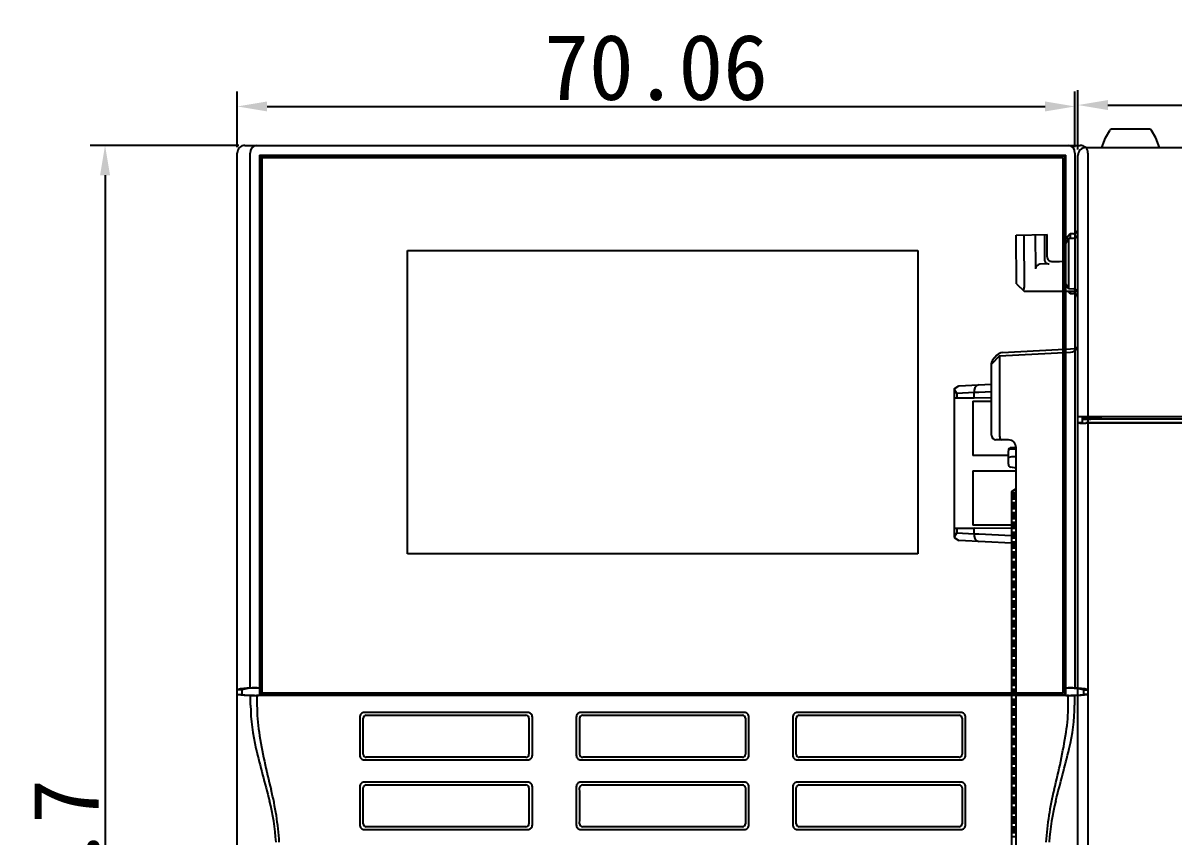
# Model space of a CAD drawing. Extents: x 33864 to 41687, y -3582 to -110.
# Drawn here: x 38017.9 to 38114.2, y -602.3 to -534.2 of the extents above; entities that cross this region are included whole.
import ezdxf

# ---------------------------------------------------------------- set-up
doc = ezdxf.new("R2010")
doc.units = 0
doc.header["$MEASUREMENT"] = 0
doc.layers.add('key_geometry', color=2, linetype='Continuous')
doc.layers.add('细实线层', color=7, linetype='Continuous')
doc.dimstyles.new('AM_ISO', dxfattribs={"dimtxt": 5.5, "dimasz": 2.5, "dimexe": 1.25, "dimexo": 0.5, "dimgap": 0.5, "dimtad": 1, "dimdsep": 46, "dimtxsty": 'Standard', "dimcen": 0, "dimclrd": 5, "dimclre": 5, "dimclrt": 1, "dimadec": 0, "dimazin": 2, "dimtp": 0.1, "dimtm": 0.1, "dimtfac": 0.71, "dimtmove": 0, "dimatfit": 3, "dimfxl": 1, "dimtfillclr": 6, "dimlwd": -1, "dimlwe": -1, "dimarcsym": 0})

# ---------------------------------------------------------------- blocks, each defined once
blk = doc.blocks.new('*D135')
at = {"layer": 'Defpoints', "color": 0, "lineweight": 0}
for p in [(38036.473, -544.479), (38024.774, -669.184), (38038.834, -669.184)]:
    blk.add_point(p, dxfattribs=at)
at = {"layer": '细实线层', "color": 5}
for p, q in [((38035.973, -544.479), (38023.524, -544.479)), ((38024.774, -546.979), (38024.774, -666.684)), ((38038.334, -669.184), (38023.524, -669.184))]:
    blk.add_line(p, q, dxfattribs=at)
at = {"layer": '细实线层', "color": 5, "lineweight": 0}
for points in [[(38025.191, -546.979), (38024.358, -546.979), (38024.774, -544.479)], [(38024.358, -666.684), (38025.191, -666.684), (38024.774, -669.184)]]:
    blk.add_solid(points, dxfattribs=at)
at = {"layer": '细实线层', "color": 1, "lineweight": 0, "insert": (38021.524, -606.832), "char_height": 5.5, "attachment_point": 5, "rotation": 90}
blk.add_mtext('124.7', dxfattribs=at)
blk = doc.blocks.new('*D146')
at = {"layer": 'Defpoints', "color": 0, "lineweight": 0}
for p in [(38105.888, -541.226), (38035.828, -545.126), (38105.888, -545.126)]:
    blk.add_point(p, dxfattribs=at)
at = {"layer": '细实线层', "color": 5}
for p, q in [((38035.828, -544.626), (38035.828, -539.976)), ((38105.888, -544.626), (38105.888, -539.976)), ((38038.328, -541.226), (38103.388, -541.226))]:
    blk.add_line(p, q, dxfattribs=at)
at = {"layer": '细实线层', "color": 5, "lineweight": 0}
for points in [[(38038.328, -540.809), (38038.328, -541.642), (38035.828, -541.226)], [(38103.388, -541.642), (38103.388, -540.809), (38105.888, -541.226)]]:
    blk.add_solid(points, dxfattribs=at)
at = {"layer": '细实线层', "color": 1, "lineweight": 0, "insert": (38070.858, -537.976), "char_height": 5.5, "attachment_point": 5}
blk.add_mtext('70.06', dxfattribs=at)
blk = doc.blocks.new('*D147')
at = {"layer": 'Defpoints', "color": 0, "lineweight": 0}
for p in [(38168.495, -541.108), (38106.142, -545.316), (38168.495, -545.315)]:
    blk.add_point(p, dxfattribs=at)
at = {"layer": '细实线层', "color": 5}
for p, q in [((38106.142, -544.816), (38106.142, -539.858)), ((38168.495, -544.815), (38168.495, -539.858)), ((38108.642, -541.108), (38165.995, -541.108))]:
    blk.add_line(p, q, dxfattribs=at)
at = {"layer": '细实线层', "color": 5, "lineweight": 0}
for points in [[(38108.642, -540.691), (38108.642, -541.524), (38106.142, -541.108)], [(38165.995, -541.524), (38165.995, -540.691), (38168.495, -541.108)]]:
    blk.add_solid(points, dxfattribs=at)
at = {"layer": '细实线层', "color": 1, "lineweight": 0, "insert": (38137.319, -537.858), "char_height": 5.5, "attachment_point": 5}
blk.add_mtext('62.35', dxfattribs=at)

msp = doc.modelspace()

# ---------------------------------------------------------------- linework, layer by layer
at = {"layer": 'key_geometry', "color": 0, "linetype": 'Continuous'}
for p, q in [((38108.43, -543.855), (38108.791, -543.245)), ((38112.067, -543.117), (38109.014, -543.117)), ((38112.651, -543.855), (38112.29, -543.245)), ((38036.473, -544.479), (38106.333, -544.479)), ((38106.789, -544.669), (38108.135, -544.669)), ((38108.135, -544.669), (38108.43, -543.855)), ((38108.135, -544.669), (38112.946, -544.669)), ((38112.946, -544.669), (38112.651, -543.855)), ((38112.946, -544.669), (38167.848, -544.669)), ((38035.828, -663.466), (38035.828, -545.126)), ((38036.918, -589.866), (38036.918, -545.126)), ((38037.687, -545.304), (38037.769, -545.385)), ((38037.687, -545.304), (38105.118, -545.304)), ((38037.687, -545.304), (38037.687, -589.864)), ((38105.037, -545.385), (38037.769, -545.385)), ((38037.769, -545.385), (38037.769, -590.403)), ((38104.908, -545.514), (38037.898, -545.514)), ((38037.898, -545.514), (38037.898, -590.273)), ((38104.908, -590.273), (38104.908, -545.514)), ((38105.118, -545.304), (38105.037, -545.385)), ((38105.037, -590.403), (38105.037, -545.385)), ((38105.118, -589.864), (38105.118, -545.304)), ((38105.888, -545.126), (38105.888, -589.107)), ((38106.142, -551.481), (38106.142, -545.316)), ((38106.977, -545.126), (38106.977, -663.453)), ((38106.142, -557.262), (38106.142, -551.48)), ((38100.97, -551.998), (38103.556, -551.945)), ((38101.005, -556.054), (38100.97, -551.998)), ((38101.616, -551.984), (38101.654, -556.315)), ((38102.556, -551.965), (38102.581, -554.819)), ((38103.333, -551.949), (38103.333, -554.02)), ((38103.555, -553.798), (38103.556, -551.945)), ((38105.495, -551.883), (38105.107, -552.313)), ((38105.342, -552.279), (38105.107, -552.685)), ((38105.107, -554.159), (38105.107, -552.313)), ((38105.775, -552.256), (38105.342, -552.279)), ((38105.342, -552.279), (38105.342, -556.464)), ((38105.775, -551.868), (38105.495, -551.883)), ((38105.495, -551.883), (38105.495, -552.271)), ((38050.058, -553.276), (38092.748, -553.276)), ((38050.058, -578.631), (38050.058, -553.276)), ((38092.748, -553.276), (38092.748, -578.631)), ((38103.742, -554.386), (38102.948, -554.428)), ((38103.943, -554.186), (38104.59, -554.186)), ((38104.59, -554.186), (38105.107, -554.159)), ((38105.107, -556.057), (38105.107, -554.159)), ((38101.005, -556.054), (38101.662, -556.7)), ((38105.107, -556.057), (38105.342, -556.464)), ((38105.351, -556.7), (38101.662, -556.7)), ((38105.342, -556.464), (38105.775, -556.486)), ((38106.101, -556.7), (38105.351, -556.7)), ((38105.351, -556.7), (38105.495, -556.86)), ((38105.495, -556.7), (38105.495, -556.86)), ((38105.495, -556.86), (38105.775, -556.874)), ((38106.142, -561.131), (38106.142, -557.262)), ((38106.142, -618.502), (38106.142, -561.131)), ((38099.581, -562.089), (38098.898, -562.772)), ((38099.365, -562.031), (38098.998, -562.439)), ((38099.581, -562.089), (38105.529, -561.777)), ((38099.581, -562.089), (38099.581, -568.718)), ((38106.032, -561.492), (38099.811, -561.818)), ((38098.898, -564.453), (38098.898, -562.698)), ((38095.793, -564.847), (38096.181, -564.596)), ((38095.793, -564.847), (38095.793, -577.271)), ((38096.181, -564.596), (38098.898, -564.453)), ((38098.898, -568.71), (38098.898, -564.453)), ((38097.45, -565.613), (38095.793, -565.627)), ((38097.45, -565.154), (38096.01, -565.23)), ((38096.01, -565.23), (38096.01, -565.625)), ((38097.346, -565.885), (38098.898, -565.885)), ((38097.346, -565.885), (38097.346, -570.412)), ((38097.45, -565.613), (38097.45, -565.154)), ((38097.846, -565.154), (38097.45, -565.154)), ((38098.898, -565.6), (38097.45, -565.613)), ((38098.898, -565.099), (38097.846, -565.154)), ((38168.495, -567.178), (38106.142, -567.178)), ((38106.53, -567.696), (38106.142, -567.696)), ((38106.53, -567.696), (38106.53, -567.178)), ((38106.53, -567.328), (38107.184, -567.317)), ((38106.53, -567.378), (38107.184, -567.377)), ((38167.848, -567.382), (38106.789, -567.382)), ((38167.848, -567.7), (38106.789, -567.7)), ((38167.848, -567.707), (38106.789, -567.707)), ((38107.184, -567.317), (38107.307, -567.315)), ((38107.184, -567.317), (38107.184, -567.377)), ((38107.184, -567.377), (38107.307, -567.336)), ((38107.307, -567.315), (38108.083, -567.301)), ((38107.307, -567.315), (38107.307, -567.336)), ((38107.307, -567.336), (38108.083, -567.335)), ((38107.565, -567.178), (38107.565, -567.31)), ((38108.083, -567.335), (38108.083, -567.178)), ((38108.471, -567.341), (38126.623, -567.341)), ((38098.898, -568.712), (38098.898, -568.71)), ((38099.581, -568.722), (38099.581, -568.718)), ((38099.743, -569.109), (38099.279, -569.101)), ((38100.332, -569.119), (38099.743, -569.109)), ((38100.968, -569.765), (38100.58, -569.765)), ((38100.968, -606.456), (38100.968, -569.766)), ((38100.321, -570.412), (38097.346, -570.412)), ((38100.321, -571.137), (38100.321, -570.024)), ((38100.968, -569.895), (38100.356, -569.895)), ((38100.968, -570.542), (38100.58, -570.542)), ((38097.346, -571.706), (38100.968, -571.706)), ((38097.346, -571.706), (38097.346, -576.234)), ((38100.968, -571.491), (38100.522, -571.389)), ((38100.58, -573.483), (38100.58, -577.753)), ((38100.607, -573.43), (38100.968, -573.177)), ((38100.635, -573.566), (38100.635, -573.571)), ((38100.968, -573.566), (38100.635, -573.566)), ((38100.644, -573.572), (38100.709, -573.572)), ((38100.709, -573.572), (38100.709, -574.025)), ((38100.968, -573.628), (38100.892, -573.641)), ((38100.968, -573.667), (38100.897, -573.679)), ((38100.635, -574.025), (38100.635, -574.031)), ((38100.635, -574.031), (38100.968, -574.031)), ((38100.635, -574.387), (38100.635, -574.393)), ((38100.968, -574.387), (38100.635, -574.387)), ((38100.709, -574.025), (38100.644, -574.025)), ((38100.644, -574.393), (38100.709, -574.393)), ((38100.709, -574.393), (38100.709, -574.846)), ((38100.838, -573.892), (38100.838, -573.704)), ((38100.838, -574.714), (38100.838, -574.526)), ((38100.892, -573.956), (38100.968, -573.969)), ((38100.968, -574.449), (38100.892, -574.462)), ((38100.897, -573.917), (38100.968, -573.929)), ((38100.968, -574.489), (38100.897, -574.501)), ((38100.635, -574.847), (38100.635, -574.853)), ((38100.635, -574.853), (38100.968, -574.853)), ((38100.635, -575.208), (38100.635, -575.214)), ((38100.968, -575.208), (38100.635, -575.208)), ((38100.709, -574.846), (38100.644, -574.846)), ((38100.644, -575.215), (38100.709, -575.215)), ((38100.709, -575.215), (38100.709, -575.668)), ((38100.838, -575.535), (38100.838, -575.347)), ((38100.892, -574.778), (38100.968, -574.79)), ((38100.968, -575.271), (38100.892, -575.283)), ((38100.892, -575.599), (38100.968, -575.612)), ((38100.897, -574.739), (38100.968, -574.751)), ((38100.968, -575.31), (38100.897, -575.322)), ((38100.897, -575.56), (38100.968, -575.572)), ((38095.793, -576.491), (38097.45, -576.506)), ((38096.01, -576.493), (38096.01, -576.888)), ((38100.58, -576.234), (38097.346, -576.234)), ((38097.45, -576.964), (38097.45, -576.506)), ((38100.58, -576.533), (38097.45, -576.506)), ((38100.635, -575.668), (38100.635, -575.674)), ((38100.635, -575.674), (38100.968, -575.674)), ((38100.635, -576.03), (38100.635, -576.036)), ((38100.968, -576.03), (38100.635, -576.03)), ((38100.635, -576.49), (38100.635, -576.496)), ((38100.635, -576.496), (38100.968, -576.496)), ((38100.709, -575.668), (38100.644, -575.668)), ((38100.644, -576.036), (38100.709, -576.036)), ((38100.709, -576.489), (38100.644, -576.489)), ((38100.709, -576.036), (38100.709, -576.489)), ((38100.838, -576.357), (38100.838, -576.169)), ((38100.968, -576.092), (38100.892, -576.105)), ((38100.892, -576.42), (38100.968, -576.433)), ((38100.968, -576.132), (38100.897, -576.144)), ((38100.897, -576.382), (38100.968, -576.394)), ((38095.793, -577.271), (38096.181, -577.523)), ((38096.01, -576.888), (38097.45, -576.964)), ((38100.58, -577.753), (38096.181, -577.523)), ((38097.45, -576.964), (38097.846, -576.964)), ((38097.846, -576.964), (38100.58, -577.107)), ((38100.635, -576.851), (38100.635, -576.857)), ((38100.968, -576.851), (38100.635, -576.851)), ((38100.635, -577.311), (38100.635, -577.317)), ((38100.635, -577.317), (38100.968, -577.317)), ((38100.644, -576.858), (38100.709, -576.858)), ((38100.709, -577.311), (38100.644, -577.311)), ((38100.709, -576.858), (38100.709, -577.311)), ((38100.838, -577.178), (38100.838, -576.99)), ((38100.968, -576.914), (38100.892, -576.926)), ((38100.892, -577.242), (38100.968, -577.254)), ((38100.968, -576.953), (38100.897, -576.965)), ((38100.897, -577.203), (38100.968, -577.215)), ((38100.58, -577.753), (38100.58, -606.15)), ((38100.635, -577.673), (38100.635, -577.679)), ((38100.968, -577.673), (38100.635, -577.673)), ((38100.635, -578.133), (38100.635, -578.138)), ((38100.635, -578.138), (38100.968, -578.138)), ((38100.644, -577.679), (38100.709, -577.679)), ((38100.709, -578.132), (38100.644, -578.132)), ((38100.709, -577.679), (38100.709, -578.132)), ((38100.838, -578), (38100.838, -577.812)), ((38100.968, -577.735), (38100.892, -577.748)), ((38100.892, -578.063), (38100.968, -578.076)), ((38100.968, -577.775), (38100.897, -577.786)), ((38100.897, -578.025), (38100.968, -578.037)), ((38092.748, -578.631), (38050.058, -578.631)), ((38100.635, -578.494), (38100.635, -578.5)), ((38100.968, -578.494), (38100.635, -578.494)), ((38100.635, -578.954), (38100.635, -578.96)), ((38100.635, -578.96), (38100.968, -578.96)), ((38100.635, -579.316), (38100.635, -579.321)), ((38100.968, -579.316), (38100.635, -579.316)), ((38100.644, -578.501), (38100.709, -578.501)), ((38100.709, -578.953), (38100.644, -578.953)), ((38100.644, -579.322), (38100.709, -579.322)), ((38100.709, -578.501), (38100.709, -578.953)), ((38100.709, -579.322), (38100.709, -579.775)), ((38100.838, -578.821), (38100.838, -578.633)), ((38100.968, -578.557), (38100.892, -578.569)), ((38100.892, -578.885), (38100.968, -578.897)), ((38100.968, -579.378), (38100.892, -579.391)), ((38100.968, -578.596), (38100.897, -578.608)), ((38100.897, -578.846), (38100.968, -578.858)), ((38100.968, -579.418), (38100.897, -579.429)), ((38100.635, -579.776), (38100.635, -579.781)), ((38100.635, -579.781), (38100.968, -579.781)), ((38100.635, -580.137), (38100.635, -580.143)), ((38100.968, -580.137), (38100.635, -580.137)), ((38100.709, -579.775), (38100.644, -579.775)), ((38100.644, -580.144), (38100.709, -580.144)), ((38100.709, -580.144), (38100.709, -580.596)), ((38100.838, -579.642), (38100.838, -579.455)), ((38100.838, -580.464), (38100.838, -580.276)), ((38100.892, -579.706), (38100.968, -579.719)), ((38100.968, -580.2), (38100.892, -580.212)), ((38100.897, -579.668), (38100.968, -579.679)), ((38100.968, -580.239), (38100.897, -580.251)), ((38100.635, -580.597), (38100.635, -580.603)), ((38100.635, -580.603), (38100.968, -580.603)), ((38100.635, -580.959), (38100.635, -580.964)), ((38100.968, -580.959), (38100.635, -580.959)), ((38100.709, -580.596), (38100.644, -580.596)), ((38100.644, -580.965), (38100.709, -580.965)), ((38100.709, -580.965), (38100.709, -581.418)), ((38100.838, -581.285), (38100.838, -581.097)), ((38100.892, -580.528), (38100.968, -580.54)), ((38100.968, -581.021), (38100.892, -581.034)), ((38100.892, -581.349), (38100.968, -581.362)), ((38100.897, -580.489), (38100.968, -580.501)), ((38100.968, -581.06), (38100.897, -581.072)), ((38100.897, -581.311), (38100.968, -581.322)), ((38100.635, -581.418), (38100.635, -581.424)), ((38100.635, -581.424), (38100.968, -581.424)), ((38100.635, -581.78), (38100.635, -581.786)), ((38100.968, -581.78), (38100.635, -581.78)), ((38100.635, -582.24), (38100.635, -582.246)), ((38100.635, -582.246), (38100.968, -582.246)), ((38100.709, -581.418), (38100.644, -581.418)), ((38100.644, -581.786), (38100.709, -581.786)), ((38100.709, -582.239), (38100.644, -582.239)), ((38100.709, -581.786), (38100.709, -582.239)), ((38100.838, -582.107), (38100.838, -581.919)), ((38100.968, -581.843), (38100.892, -581.855)), ((38100.892, -582.171), (38100.968, -582.183)), ((38100.968, -581.882), (38100.897, -581.894)), ((38100.897, -582.132), (38100.968, -582.144)), ((38100.635, -582.601), (38100.635, -582.607)), ((38100.968, -582.601), (38100.635, -582.601)), ((38100.635, -583.061), (38100.635, -583.067)), ((38100.635, -583.067), (38100.968, -583.067)), ((38100.644, -582.608), (38100.709, -582.608)), ((38100.709, -583.061), (38100.644, -583.061)), ((38100.709, -582.608), (38100.709, -583.061)), ((38100.838, -582.928), (38100.838, -582.74)), ((38100.968, -582.664), (38100.892, -582.677)), ((38100.892, -582.992), (38100.968, -583.005)), ((38100.968, -582.703), (38100.897, -582.715)), ((38100.897, -582.953), (38100.968, -582.965)), ((38100.635, -583.423), (38100.635, -583.429)), ((38100.968, -583.423), (38100.635, -583.423)), ((38100.635, -583.883), (38100.635, -583.889)), ((38100.635, -583.889), (38100.968, -583.889)), ((38100.635, -584.244), (38100.635, -584.25)), ((38100.968, -584.244), (38100.635, -584.244)), ((38100.644, -583.429), (38100.709, -583.429)), ((38100.709, -583.882), (38100.644, -583.882)), ((38100.644, -584.251), (38100.709, -584.251)), ((38100.709, -583.429), (38100.709, -583.882)), ((38100.709, -584.251), (38100.709, -584.704)), ((38100.838, -583.75), (38100.838, -583.562)), ((38100.968, -583.485), (38100.892, -583.498)), ((38100.892, -583.814), (38100.968, -583.826)), ((38100.968, -583.525), (38100.897, -583.537)), ((38100.897, -583.775), (38100.968, -583.787)), ((38100.635, -584.704), (38100.635, -584.71)), ((38100.635, -584.71), (38100.968, -584.71)), ((38100.635, -585.066), (38100.635, -585.072)), ((38100.968, -585.066), (38100.635, -585.066)), ((38100.709, -584.704), (38100.644, -584.704)), ((38100.644, -585.072), (38100.709, -585.072)), ((38100.709, -585.072), (38100.709, -585.525)), ((38100.838, -584.571), (38100.838, -584.383)), ((38100.838, -585.393), (38100.838, -585.205)), ((38100.968, -584.307), (38100.892, -584.319)), ((38100.892, -584.635), (38100.968, -584.648)), ((38100.968, -585.128), (38100.892, -585.141)), ((38100.968, -584.346), (38100.897, -584.358)), ((38100.897, -584.596), (38100.968, -584.608)), ((38100.968, -585.168), (38100.897, -585.18)), ((38100.635, -585.526), (38100.635, -585.531)), ((38100.635, -585.531), (38100.968, -585.531)), ((38100.635, -585.887), (38100.635, -585.893)), ((38100.968, -585.887), (38100.635, -585.887)), ((38100.709, -585.525), (38100.644, -585.525)), ((38100.644, -585.894), (38100.709, -585.894)), ((38100.709, -585.894), (38100.709, -586.346)), ((38100.838, -586.214), (38100.838, -586.026)), ((38100.892, -585.456), (38100.968, -585.469)), ((38100.968, -585.95), (38100.892, -585.962)), ((38100.897, -585.418), (38100.968, -585.43)), ((38100.968, -585.989), (38100.897, -586.001)), ((38100.635, -586.347), (38100.635, -586.353)), ((38100.635, -586.353), (38100.968, -586.353)), ((38100.635, -586.709), (38100.635, -586.714)), ((38100.968, -586.709), (38100.635, -586.709)), ((38100.709, -586.346), (38100.644, -586.346)), ((38100.644, -586.715), (38100.709, -586.715)), ((38100.709, -586.715), (38100.709, -587.168)), ((38100.838, -587.035), (38100.838, -586.848)), ((38100.892, -586.278), (38100.968, -586.29)), ((38100.968, -586.771), (38100.892, -586.784)), ((38100.892, -587.099), (38100.968, -587.112)), ((38100.897, -586.239), (38100.968, -586.251)), ((38100.968, -586.811), (38100.897, -586.822)), ((38100.897, -587.061), (38100.968, -587.073)), ((38100.635, -587.169), (38100.635, -587.174)), ((38100.635, -587.174), (38100.968, -587.174)), ((38100.635, -587.53), (38100.635, -587.536)), ((38100.968, -587.53), (38100.635, -587.53)), ((38100.635, -587.99), (38100.635, -587.996)), ((38100.635, -587.996), (38100.968, -587.996)), ((38100.709, -587.168), (38100.644, -587.168)), ((38100.644, -587.537), (38100.709, -587.537)), ((38100.709, -587.989), (38100.644, -587.989)), ((38100.709, -587.537), (38100.709, -587.989)), ((38100.838, -587.857), (38100.838, -587.669)), ((38100.968, -587.593), (38100.892, -587.605)), ((38100.892, -587.921), (38100.968, -587.933)), ((38100.968, -587.632), (38100.897, -587.644)), ((38100.897, -587.882), (38100.968, -587.894)), ((38100.635, -588.352), (38100.635, -588.357)), ((38100.968, -588.352), (38100.635, -588.352)), ((38100.635, -588.811), (38100.635, -588.817)), ((38100.635, -588.817), (38100.968, -588.817)), ((38100.644, -588.358), (38100.709, -588.358)), ((38100.709, -588.811), (38100.644, -588.811)), ((38100.709, -588.358), (38100.709, -588.811)), ((38100.838, -588.678), (38100.838, -588.49)), ((38100.968, -588.414), (38100.892, -588.427)), ((38100.892, -588.742), (38100.968, -588.755)), ((38100.968, -588.453), (38100.897, -588.465)), ((38100.897, -588.704), (38100.968, -588.715)), ((38036.218, -590.015), (38035.828, -590.008)), ((38036.215, -590.015), (38036.215, -590.403)), ((38036.94, -589.867), (38036.918, -589.866)), ((38036.95, -589.866), (38036.94, -589.867)), ((38037.708, -589.885), (38037.454, -589.88)), ((38037.485, -589.861), (38037.687, -589.864)), ((38037.687, -589.864), (38037.708, -589.885)), ((38037.708, -590.464), (38037.708, -589.885)), ((38100.635, -589.173), (38100.635, -589.179)), ((38100.968, -589.173), (38100.635, -589.173)), ((38100.635, -589.633), (38100.635, -589.639)), ((38100.635, -589.639), (38100.968, -589.639)), ((38100.635, -589.994), (38100.635, -590)), ((38100.968, -589.994), (38100.635, -589.994)), ((38100.644, -589.179), (38100.709, -589.179)), ((38100.709, -589.632), (38100.644, -589.632)), ((38100.644, -590.001), (38100.709, -590.001)), ((38100.709, -589.179), (38100.709, -589.632)), ((38100.709, -590.001), (38100.709, -590.454)), ((38100.838, -589.5), (38100.838, -589.312)), ((38100.968, -589.236), (38100.892, -589.248)), ((38100.892, -589.564), (38100.968, -589.576)), ((38100.968, -589.275), (38100.897, -589.287)), ((38100.897, -589.525), (38100.968, -589.537)), ((38105.098, -589.885), (38105.118, -589.864)), ((38105.352, -589.88), (38105.098, -589.885)), ((38105.098, -589.885), (38105.098, -590.464)), ((38105.118, -589.864), (38105.321, -589.861)), ((38105.866, -589.867), (38105.855, -589.866)), ((38105.888, -589.866), (38105.866, -589.867)), ((38105.888, -589.107), (38105.888, -589.866)), ((38106.589, -590.015), (38106.977, -590.008)), ((38106.589, -590.015), (38106.589, -590.403)), ((38035.854, -590.409), (38035.828, -590.41)), ((38035.854, -590.403), (38036.218, -590.403)), ((38035.854, -590.403), (38035.854, -590.409)), ((38036.944, -591.308), (38036.944, -590.481)), ((38037.572, -590.478), (38037.454, -590.478)), ((38037.479, -590.488), (38037.616, -590.488)), ((38037.479, -590.488), (38037.479, -591.308)), ((38037.572, -590.478), (38037.708, -590.464)), ((38037.616, -590.488), (38037.572, -590.478)), ((38037.687, -590.484), (38037.616, -590.488)), ((38037.687, -590.484), (38037.708, -590.464)), ((38105.118, -590.484), (38037.687, -590.484)), ((38037.708, -590.464), (38037.769, -590.403)), ((38037.769, -590.403), (38105.037, -590.403)), ((38037.898, -590.273), (38104.908, -590.273)), ((38100.635, -590.454), (38100.635, -590.46)), ((38100.635, -590.46), (38100.968, -590.46)), ((38100.635, -590.816), (38100.635, -590.822)), ((38100.968, -590.816), (38100.635, -590.816)), ((38100.709, -590.454), (38100.644, -590.454)), ((38100.644, -590.822), (38100.709, -590.822)), ((38100.709, -590.822), (38100.709, -591.275)), ((38100.838, -590.321), (38100.838, -590.133)), ((38100.838, -591.143), (38100.838, -590.955)), ((38100.968, -590.057), (38100.892, -590.07)), ((38100.892, -590.385), (38100.968, -590.398)), ((38100.968, -590.878), (38100.892, -590.891)), ((38100.968, -590.096), (38100.897, -590.108)), ((38100.897, -590.346), (38100.968, -590.358)), ((38100.968, -590.918), (38100.897, -590.93)), ((38105.098, -590.464), (38105.037, -590.403)), ((38105.118, -590.484), (38105.098, -590.464)), ((38105.098, -590.464), (38105.234, -590.478)), ((38105.118, -590.484), (38105.189, -590.488)), ((38105.189, -590.488), (38105.234, -590.478)), ((38105.189, -590.488), (38105.326, -590.488)), ((38105.352, -590.478), (38105.234, -590.478)), ((38105.326, -591.31), (38105.326, -590.488)), ((38105.862, -590.481), (38105.862, -591.308)), ((38106.952, -590.403), (38106.589, -590.403)), ((38106.952, -590.403), (38106.952, -590.409)), ((38106.977, -590.41), (38106.952, -590.409)), ((38060.125, -591.914), (38046.459, -591.914)), ((38078.236, -591.914), (38064.57, -591.914)), ((38096.347, -591.914), (38082.68, -591.914)), ((38100.635, -591.276), (38100.635, -591.282)), ((38100.635, -591.282), (38100.968, -591.282)), ((38100.635, -591.637), (38100.635, -591.643)), ((38100.968, -591.637), (38100.635, -591.637)), ((38100.709, -591.275), (38100.644, -591.275)), ((38100.644, -591.644), (38100.709, -591.644)), ((38100.709, -591.644), (38100.709, -592.097)), ((38100.838, -591.964), (38100.838, -591.776)), ((38100.892, -591.207), (38100.968, -591.219)), ((38100.968, -591.7), (38100.892, -591.712)), ((38100.897, -591.168), (38100.968, -591.18)), ((38100.968, -591.739), (38100.897, -591.751)), ((38046.071, -592.302), (38046.071, -595.49)), ((38046.615, -592.135), (38059.969, -592.135)), ((38060.513, -595.49), (38060.513, -592.302)), ((38064.182, -592.302), (38064.182, -595.49)), ((38064.726, -592.135), (38078.08, -592.135)), ((38078.624, -595.49), (38078.624, -592.302)), ((38082.293, -592.302), (38082.293, -595.49)), ((38082.836, -592.135), (38096.191, -592.135)), ((38096.734, -595.49), (38096.734, -592.302)), ((38100.635, -592.097), (38100.635, -592.103)), ((38100.635, -592.103), (38100.968, -592.103)), ((38100.635, -592.459), (38100.635, -592.465)), ((38100.968, -592.459), (38100.635, -592.459)), ((38100.635, -592.919), (38100.635, -592.925)), ((38100.635, -592.925), (38100.968, -592.925)), ((38100.709, -592.097), (38100.644, -592.097)), ((38100.644, -592.465), (38100.709, -592.465)), ((38100.709, -592.918), (38100.644, -592.918)), ((38100.709, -592.465), (38100.709, -592.918)), ((38100.838, -592.786), (38100.838, -592.598)), ((38100.892, -592.028), (38100.968, -592.041)), ((38100.968, -592.521), (38100.892, -592.534)), ((38100.892, -592.849), (38100.968, -592.862)), ((38100.897, -591.989), (38100.968, -592.001)), ((38100.968, -592.561), (38100.897, -592.573)), ((38100.897, -592.811), (38100.968, -592.823)), ((38100.635, -593.28), (38100.635, -593.286)), ((38100.968, -593.28), (38100.635, -593.28)), ((38100.635, -593.74), (38100.635, -593.746)), ((38100.635, -593.746), (38100.968, -593.746)), ((38100.644, -593.287), (38100.709, -593.287)), ((38100.709, -593.739), (38100.644, -593.739)), ((38100.709, -593.287), (38100.709, -593.739)), ((38100.838, -593.607), (38100.838, -593.419)), ((38100.968, -593.343), (38100.892, -593.355)), ((38100.892, -593.671), (38100.968, -593.683)), ((38100.968, -593.382), (38100.897, -593.394)), ((38100.897, -593.632), (38100.968, -593.644)), ((38100.635, -594.102), (38100.635, -594.108)), ((38100.968, -594.102), (38100.635, -594.102)), ((38100.635, -594.562), (38100.635, -594.567)), ((38100.635, -594.567), (38100.968, -594.567)), ((38100.644, -594.108), (38100.709, -594.108)), ((38100.709, -594.561), (38100.644, -594.561)), ((38100.709, -594.108), (38100.709, -594.561)), ((38100.838, -594.429), (38100.838, -594.241)), ((38100.968, -594.164), (38100.892, -594.177)), ((38100.892, -594.492), (38100.968, -594.505)), ((38100.968, -594.204), (38100.897, -594.215)), ((38100.897, -594.454), (38100.968, -594.466)), ((38059.969, -595.657), (38046.615, -595.657)), ((38078.08, -595.657), (38064.726, -595.657)), ((38096.191, -595.657), (38082.836, -595.657)), ((38100.635, -594.923), (38100.635, -594.929)), ((38100.968, -594.923), (38100.635, -594.923)), ((38100.635, -595.383), (38100.635, -595.389)), ((38100.635, -595.389), (38100.968, -595.389)), ((38100.635, -595.745), (38100.635, -595.75)), ((38100.968, -595.745), (38100.635, -595.745)), ((38100.644, -594.93), (38100.709, -594.93)), ((38100.709, -595.382), (38100.644, -595.382)), ((38100.644, -595.751), (38100.709, -595.751)), ((38100.709, -594.93), (38100.709, -595.382)), ((38100.709, -595.751), (38100.709, -596.204)), ((38100.838, -595.25), (38100.838, -595.062)), ((38100.968, -594.986), (38100.892, -594.998)), ((38100.892, -595.314), (38100.968, -595.326)), ((38100.968, -595.807), (38100.892, -595.82)), ((38100.968, -595.025), (38100.897, -595.037)), ((38100.897, -595.275), (38100.968, -595.287)), ((38046.459, -595.877), (38060.125, -595.877)), ((38064.57, -595.877), (38078.236, -595.877)), ((38082.68, -595.877), (38096.347, -595.877)), ((38100.635, -596.204), (38100.635, -596.21)), ((38100.635, -596.21), (38100.968, -596.21)), ((38100.635, -596.566), (38100.635, -596.572)), ((38100.968, -596.566), (38100.635, -596.566)), ((38100.709, -596.204), (38100.644, -596.204)), ((38100.644, -596.573), (38100.709, -596.573)), ((38100.709, -596.573), (38100.709, -597.025)), ((38100.838, -596.071), (38100.838, -595.883)), ((38100.838, -596.893), (38100.838, -596.705)), ((38100.892, -596.135), (38100.968, -596.148)), ((38100.968, -596.629), (38100.892, -596.641)), ((38100.968, -595.846), (38100.897, -595.858)), ((38100.897, -596.097), (38100.968, -596.108)), ((38100.968, -596.668), (38100.897, -596.68)), ((38060.125, -597.735), (38046.459, -597.735)), ((38078.236, -597.735), (38064.57, -597.735)), ((38096.347, -597.735), (38082.68, -597.735)), ((38100.635, -597.026), (38100.635, -597.032)), ((38100.635, -597.032), (38100.968, -597.032)), ((38100.635, -597.387), (38100.635, -597.393)), ((38100.968, -597.387), (38100.635, -597.387)), ((38100.709, -597.025), (38100.644, -597.025)), ((38100.644, -597.394), (38100.709, -597.394)), ((38100.709, -597.394), (38100.709, -597.847)), ((38100.838, -597.714), (38100.838, -597.526)), ((38100.892, -596.957), (38100.968, -596.969)), ((38100.968, -597.45), (38100.892, -597.463)), ((38100.897, -596.918), (38100.968, -596.93)), ((38100.968, -597.489), (38100.897, -597.501)), ((38046.071, -598.123), (38046.071, -601.311)), ((38046.615, -597.956), (38059.969, -597.956)), ((38060.513, -601.311), (38060.513, -598.123)), ((38064.182, -598.123), (38064.182, -601.311)), ((38064.726, -597.956), (38078.08, -597.956)), ((38078.624, -601.311), (38078.624, -598.123)), ((38082.293, -598.123), (38082.293, -601.311)), ((38082.836, -597.956), (38096.191, -597.956)), ((38096.734, -601.311), (38096.734, -598.123)), ((38100.635, -597.847), (38100.635, -597.853)), ((38100.635, -597.853), (38100.968, -597.853)), ((38100.635, -598.209), (38100.635, -598.215)), ((38100.968, -598.209), (38100.635, -598.209)), ((38100.635, -598.669), (38100.635, -598.675)), ((38100.635, -598.675), (38100.968, -598.675)), ((38100.709, -597.847), (38100.644, -597.847)), ((38100.644, -598.215), (38100.709, -598.215)), ((38100.709, -598.668), (38100.644, -598.668)), ((38100.709, -598.215), (38100.709, -598.668)), ((38100.838, -598.536), (38100.838, -598.348)), ((38100.892, -597.778), (38100.968, -597.791)), ((38100.968, -598.271), (38100.892, -598.284)), ((38100.892, -598.6), (38100.968, -598.612)), ((38100.897, -597.739), (38100.968, -597.751)), ((38100.968, -598.311), (38100.897, -598.323)), ((38100.897, -598.561), (38100.968, -598.573)), ((38100.635, -599.03), (38100.635, -599.036)), ((38100.968, -599.03), (38100.635, -599.03)), ((38100.635, -599.49), (38100.635, -599.496)), ((38100.635, -599.496), (38100.968, -599.496)), ((38100.644, -599.037), (38100.709, -599.037)), ((38100.709, -599.49), (38100.644, -599.49)), ((38100.709, -599.037), (38100.709, -599.49)), ((38100.838, -599.357), (38100.838, -599.169)), ((38100.968, -599.093), (38100.892, -599.105)), ((38100.892, -599.421), (38100.968, -599.434)), ((38100.968, -599.132), (38100.897, -599.144)), ((38100.897, -599.382), (38100.968, -599.394)), ((38100.635, -599.852), (38100.635, -599.858)), ((38100.968, -599.852), (38100.635, -599.852)), ((38100.635, -600.312), (38100.635, -600.318)), ((38100.635, -600.318), (38100.968, -600.318)), ((38100.644, -599.858), (38100.709, -599.858)), ((38100.709, -600.311), (38100.644, -600.311)), ((38100.709, -599.858), (38100.709, -600.311)), ((38100.838, -600.179), (38100.838, -599.991)), ((38100.968, -599.914), (38100.892, -599.927)), ((38100.892, -600.242), (38100.968, -600.255)), ((38100.968, -599.954), (38100.897, -599.966)), ((38100.897, -600.204), (38100.968, -600.216)), ((38059.969, -601.478), (38046.615, -601.478)), ((38078.08, -601.478), (38064.726, -601.478)), ((38096.191, -601.478), (38082.836, -601.478)), ((38100.635, -600.673), (38100.635, -600.679)), ((38100.968, -600.673), (38100.635, -600.673)), ((38100.635, -601.133), (38100.635, -601.139)), ((38100.635, -601.139), (38100.968, -601.139)), ((38100.635, -601.495), (38100.635, -601.501)), ((38100.968, -601.495), (38100.635, -601.495)), ((38100.644, -600.68), (38100.709, -600.68)), ((38100.709, -601.133), (38100.644, -601.133)), ((38100.644, -601.501), (38100.709, -601.501)), ((38100.709, -600.68), (38100.709, -601.133)), ((38100.709, -601.501), (38100.709, -601.954)), ((38100.838, -601), (38100.838, -600.812)), ((38100.968, -600.736), (38100.892, -600.748)), ((38100.892, -601.064), (38100.968, -601.076)), ((38100.968, -601.557), (38100.892, -601.57)), ((38100.968, -600.775), (38100.897, -600.787)), ((38100.897, -601.025), (38100.968, -601.037)), ((38046.459, -601.699), (38060.125, -601.699)), ((38064.57, -601.699), (38078.236, -601.699)), ((38082.68, -601.699), (38096.347, -601.699)), ((38100.635, -601.955), (38100.635, -601.96)), ((38100.635, -601.96), (38100.968, -601.96)), ((38100.635, -602.316), (38100.635, -602.322)), ((38100.968, -602.316), (38100.635, -602.316)), ((38100.709, -601.954), (38100.644, -601.954)), ((38100.838, -601.822), (38100.838, -601.634)), ((38100.892, -601.885), (38100.968, -601.898)), ((38100.968, -601.597), (38100.897, -601.608)), ((38100.897, -601.847), (38100.968, -601.859))]:
    msp.add_line(p, q, dxfattribs=at)
for centre, radius, start, end in [((38109.014, -543.376), 0.259, 90, 149.62673), ((38112.067, -543.376), 0.259, 30.37327, 90), ((38036.474, -545.125), 0.646, 90.10432, 180.10224), ((38037.515, -545.075), 0.599, 95.88674, 184.87008), ((38105.291, -545.075), 0.599, 355.13045, 84.11311), ((38106.789, -545.316), 0.647, 90, 180), ((38106.332, -545.125), 0.646, 359.89766, 89.89562), ((38105.754, -551.48), 0.388, 273, 0), ((38105.754, -551.868), 0.388, 273, 0), ((38103.708, -554.013), 0.375, 181.13903, 275.19387), ((38103.942, -553.799), 0.387, 179.91056, 270.02319), ((38102.969, -554.816), 0.388, 93.00061, 180.50002), ((38101.273, -556.319), 0.382, 315.71905, 0.61056), ((38105.754, -556.874), 0.388, 0, 87), ((38105.754, -557.262), 0.388, 0, 87), ((38105.495, -561.131), 0.647, 326.0908, 0), ((38099.845, -562.464), 0.647, 93.00052, 138.00079), ((38105.495, -561.131), 0.647, 273, 326.0908), ((38099.286, -562.698), 0.388, 137.99998, 179.99841), ((38096.828, -564.543), 1.068, 196.24371, 220.04852), ((38098.004, -565.05), 0.564, 106.31394, 190.68056), ((38106.632, -558.172), 9.537, 267.05664, 270.94403), ((38106.725, -563.667), 3.716, 267.00362, 270.99448), ((38106.722, -564.144), 3.557, 266.91686, 271.08551), ((38108.374, -561.768), 5.575, 267.00465, 270.99488), ((38099.286, -568.712), 0.388, 180.0008, 268.99933), ((38100.221, -568.751), 0.641, 177.04977, 206.16817), ((38099.761, -568.985), 0.125, 203.12843, 261.90005), ((38100.58, -570.024), 0.259, 90.00012, 180.00036), ((38100.321, -569.766), 0.647, 359.99994, 89.00048), ((38100.398, -570.66), 0.0779, 113.72687, 171.7548), ((38100.561, -570.962), 0.421, 87.43827, 117.46383), ((38100.58, -571.137), 0.259, 180, 257.19573), ((38100.644, -573.483), 0.0647, 124.99294, 179.99485), ((38100.644, -573.507), 0.0647, 180.03071, 269.96929), ((38100.618, -573.473), 0.0364, 104.43357, 163.46416), ((38101.361, -575.167), 1.886, 106.44813, 113.51991), ((38100.878, -573.486), 0.137, 57.60883, 111.65199), ((38100.903, -573.704), 0.0647, 97.80988, 179.97823), ((38100.887, -573.631), 0.0494, 224.18141, 281.11683), ((38100.909, -573.411), 0.0589, 356.74004, 44.05935), ((38100.644, -574.089), 0.0647, 90.04284, 179.95716), ((38100.644, -574.329), 0.0647, 180.02315, 269.97685), ((38100.903, -573.892), 0.0647, 180.01145, 260.52642), ((38100.903, -574.526), 0.0647, 97.80988, 179.97823), ((38100.887, -573.966), 0.0497, 79.07013, 135.64281), ((38100.887, -574.452), 0.0494, 224.18141, 281.11683), ((38100.644, -574.911), 0.0647, 89.97637, 180.02363), ((38100.644, -575.15), 0.0647, 180.04284, 269.95716), ((38100.903, -574.714), 0.0647, 180.01145, 260.52642), ((38100.903, -575.347), 0.0647, 97.80988, 179.97823), ((38100.903, -575.535), 0.0647, 180.01145, 260.52642), ((38100.887, -574.788), 0.0497, 79.07013, 135.64281), ((38100.887, -575.274), 0.0494, 224.18141, 281.11683), ((38100.887, -575.609), 0.0497, 79.07013, 135.64281), ((38100.644, -575.732), 0.0647, 90.05383, 179.94617), ((38100.644, -575.972), 0.0647, 180.05383, 269.94617), ((38100.644, -576.554), 0.0647, 90.04284, 179.95716), ((38100.903, -576.169), 0.0647, 97.80988, 179.97823), ((38100.903, -576.357), 0.0647, 180.01145, 260.52642), ((38100.887, -576.095), 0.0494, 224.18141, 281.11683), ((38100.887, -576.431), 0.0497, 79.07013, 135.64281), ((38096.828, -577.576), 1.068, 139.95278, 163.75617), ((38098.004, -577.068), 0.564, 169.31853, 253.68698), ((38100.644, -576.793), 0.0647, 179.97637, 270.02363), ((38100.644, -577.375), 0.0646, 89.96882, 180.03118), ((38100.903, -576.99), 0.0647, 97.80988, 179.97823), ((38100.903, -577.178), 0.0647, 180.01145, 260.52642), ((38100.887, -576.917), 0.0494, 224.18141, 281.11683), ((38100.887, -577.252), 0.0497, 79.07013, 135.64281), ((38100.644, -577.614), 0.0647, 180.04284, 269.95716), ((38100.644, -578.197), 0.0647, 89.97637, 180.02363), ((38100.644, -578.436), 0.0647, 180.04284, 269.95716), ((38100.903, -577.812), 0.0647, 97.80988, 179.97823), ((38100.903, -578), 0.0647, 180.01145, 260.52642), ((38100.887, -577.738), 0.0494, 224.18141, 281.11683), ((38100.887, -578.074), 0.0497, 79.07013, 135.64281), ((38100.644, -579.018), 0.0647, 90.05383, 179.94617), ((38100.644, -579.257), 0.0647, 180.05383, 269.94617), ((38100.903, -578.633), 0.0647, 97.80988, 179.97823), ((38100.903, -578.821), 0.0647, 180.01145, 260.52642), ((38100.903, -579.455), 0.0647, 97.80988, 179.97823), ((38100.887, -578.559), 0.0494, 224.18141, 281.11683), ((38100.887, -578.895), 0.0497, 79.07013, 135.64281), ((38100.887, -579.381), 0.0494, 224.18141, 281.11683), ((38100.644, -579.84), 0.0647, 90.04284, 179.95716), ((38100.644, -580.079), 0.0647, 180.02315, 269.97685), ((38100.903, -579.642), 0.0647, 180.01145, 260.52642), ((38100.903, -580.276), 0.0647, 97.80988, 179.97823), ((38100.887, -579.716), 0.0497, 79.07013, 135.64281), ((38100.887, -580.202), 0.0494, 224.18141, 281.11683), ((38100.644, -580.661), 0.0646, 89.96882, 180.03118), ((38100.644, -580.9), 0.0647, 180.02369, 269.97631), ((38100.903, -580.464), 0.0647, 180.01145, 260.52642), ((38100.903, -581.097), 0.0647, 97.80988, 179.97823), ((38100.903, -581.285), 0.0647, 180.01145, 260.52642), ((38100.887, -580.538), 0.0497, 79.07013, 135.64281), ((38100.887, -581.024), 0.0494, 224.18141, 281.11683), ((38100.887, -581.359), 0.0497, 79.07013, 135.64281), ((38100.644, -581.482), 0.0647, 90.03071, 179.96929), ((38100.644, -581.722), 0.0647, 180.04284, 269.95716), ((38100.644, -582.304), 0.0647, 90.04022, 179.95124), ((38100.903, -581.919), 0.0647, 97.80988, 179.97823), ((38100.903, -582.107), 0.0647, 180.01145, 260.52642), ((38100.887, -581.845), 0.0494, 224.18141, 281.11683), ((38100.887, -582.181), 0.0497, 79.07013, 135.64281), ((38100.644, -582.543), 0.0647, 180.05383, 269.94617), ((38100.644, -583.125), 0.0647, 90.04284, 179.95716), ((38100.903, -582.74), 0.0647, 97.80988, 179.97823), ((38100.903, -582.928), 0.0647, 180.01145, 260.52642), ((38100.887, -582.667), 0.0494, 224.18141, 281.11683), ((38100.887, -583.002), 0.0497, 79.07013, 135.64281), ((38100.644, -583.365), 0.0647, 180.02315, 269.97685), ((38100.644, -583.947), 0.0647, 90.00955, 179.99045), ((38100.644, -584.186), 0.0647, 180.00955, 269.99045), ((38100.903, -583.562), 0.0647, 97.80988, 179.97823), ((38100.903, -583.75), 0.0647, 180.01145, 260.52642), ((38100.887, -583.488), 0.0494, 224.18141, 281.11683), ((38100.887, -583.824), 0.0497, 79.07013, 135.64281), ((38100.644, -584.768), 0.0647, 90.00447, 179.99126), ((38100.644, -585.008), 0.0647, 180.04834, 269.95166), ((38100.903, -584.383), 0.0647, 97.80988, 179.97823), ((38100.903, -584.571), 0.0647, 180.01145, 260.52642), ((38100.903, -585.205), 0.0647, 97.80988, 179.97823), ((38100.887, -584.31), 0.0494, 224.18141, 281.11683), ((38100.887, -584.645), 0.0497, 79.07013, 135.64281), ((38100.887, -585.131), 0.0494, 224.18141, 281.11683), ((38100.644, -585.59), 0.0647, 90.00955, 179.99045), ((38100.644, -585.829), 0.0647, 180.00955, 269.99045), ((38100.903, -585.393), 0.0647, 180.01145, 260.52642), ((38100.903, -586.026), 0.0647, 97.80988, 179.97823), ((38100.887, -585.467), 0.0497, 79.07013, 135.64281), ((38100.887, -585.952), 0.0494, 224.18141, 281.11683), ((38100.644, -586.411), 0.0647, 90.00824, 179.98749), ((38100.644, -586.65), 0.0647, 180.0272, 269.9728), ((38100.903, -586.214), 0.0647, 180.01145, 260.52642), ((38100.903, -586.848), 0.0647, 97.80988, 179.97823), ((38100.903, -587.035), 0.0647, 180.01145, 260.52642), ((38100.887, -586.288), 0.0497, 79.07013, 135.64281), ((38100.887, -586.774), 0.0494, 224.18141, 281.11683), ((38100.887, -587.109), 0.0497, 79.07013, 135.64281), ((38100.644, -587.233), 0.0647, 90.02522, 179.97478), ((38100.644, -587.472), 0.0647, 180.00955, 269.99045), ((38100.644, -588.054), 0.0647, 90.00824, 179.98749), ((38100.903, -587.669), 0.0647, 97.80988, 179.97823), ((38100.903, -587.857), 0.0647, 180.01145, 260.52642), ((38100.887, -587.595), 0.0494, 224.18141, 281.11683), ((38100.887, -587.931), 0.0497, 79.07013, 135.64281), ((38100.644, -588.293), 0.0647, 180.04834, 269.95166), ((38100.644, -588.876), 0.0647, 90.02522, 179.97478), ((38100.903, -588.49), 0.0647, 97.80988, 179.97823), ((38100.903, -588.678), 0.0647, 180.01145, 260.52642), ((38100.887, -588.417), 0.0494, 224.18141, 281.11683), ((38100.887, -588.752), 0.0497, 79.07013, 135.64281), ((38036.919, -594.114), 4.249, 90.01212, 104.87541), ((38037.238, -593.889), 4.007, 89.98681, 104.75778), ((38037.295, -597.368), 7.509, 88.54817, 92.62671), ((38037.379, -593.053), 3.174, 88.65912, 92.52676), ((38100.644, -589.115), 0.0647, 180.00955, 269.99045), ((38100.644, -589.697), 0.0647, 90.02012, 179.97561), ((38100.644, -589.936), 0.0647, 180.04834, 269.95166), ((38100.903, -589.312), 0.0647, 97.80988, 179.97823), ((38100.903, -589.5), 0.0647, 180.01145, 260.52642), ((38100.887, -589.238), 0.0494, 224.18141, 281.11683), ((38100.887, -589.574), 0.0497, 79.07013, 135.64281), ((38105.505, -597.983), 8.124, 87.52819, 91.29795), ((38105.426, -593.053), 3.174, 87.47323, 91.34089), ((38105.567, -593.89), 4.007, 75.24427, 90.01196), ((38105.909, -593.945), 4.08, 74.81546, 90.29699), ((38036.985, -582.251), 8.23, 262.10272, 269.71482), ((38037.3, -582.384), 8.092, 262.31592, 269.5719), ((38037.437, -573.714), 16.774, 268.31606, 270.14544), ((38037.431, -584.157), 6.321, 268.25959, 270.20137), ((38100.644, -590.518), 0.0647, 90.04834, 179.95166), ((38100.644, -590.758), 0.0647, 180.02578, 269.97849), ((38100.903, -590.133), 0.0647, 97.80988, 179.97823), ((38100.903, -590.321), 0.0647, 180.01145, 260.52642), ((38100.903, -590.955), 0.0647, 97.80988, 179.97823), ((38100.887, -590.06), 0.0494, 224.18141, 281.11683), ((38100.887, -590.395), 0.0497, 79.07013, 135.64281), ((38100.887, -590.881), 0.0494, 224.18141, 281.11683), ((38105.386, -574.963), 15.525, 269.78095, 271.75755), ((38105.371, -583.914), 6.564, 269.83455, 271.70448), ((38105.506, -582.384), 8.092, 270.42794, 277.6842), ((38105.796, -581.9), 8.581, 270.44134, 277.74112), ((38053.171, -591.135), 16.228, 180.61205, 193.54106), ((38052.921, -591.264), 15.441, 180.1657, 188.57495), ((38046.459, -592.301), 0.387, 89.97361, 180.02639), ((38060.126, -592.301), 0.387, 359.97361, 90.02639), ((38064.569, -592.301), 0.387, 89.97361, 180.02639), ((38078.236, -592.301), 0.387, 359.97361, 90.02639), ((38082.68, -592.301), 0.387, 89.97361, 180.02639), ((38096.347, -592.301), 0.387, 359.97361, 90.02639), ((38100.644, -591.34), 0.0647, 90.00963, 179.9861), ((38100.644, -591.579), 0.0647, 180.04834, 269.95166), ((38100.903, -591.143), 0.0647, 180.01145, 260.52642), ((38100.903, -591.776), 0.0647, 97.80988, 179.97823), ((38100.887, -591.217), 0.0497, 79.07013, 135.64281), ((38100.887, -591.703), 0.0494, 224.18141, 281.11683), ((38089.885, -591.264), 15.441, 351.42505, 359.8343), ((38089.635, -591.135), 16.228, 346.45894, 359.38795), ((38046.616, -592.394), 0.259, 90.18566, 179.81434), ((37895.538, -593.896), 150.826, 359.42914, 0.57086), ((38059.969, -592.394), 0.259, 0.18458, 89.81542), ((38211.046, -593.896), 150.826, 179.42914, 180.57086), ((38064.726, -592.394), 0.259, 90.18566, 179.81434), ((37913.649, -593.896), 150.826, 359.42914, 0.57086), ((38078.079, -592.394), 0.259, 0.18458, 89.81542), ((38229.157, -593.896), 150.826, 179.42914, 180.57086), ((38082.837, -592.394), 0.259, 90.18566, 179.81434), ((37931.759, -593.896), 150.826, 359.42914, 0.57086), ((38096.19, -592.394), 0.259, 0.18458, 89.81542), ((38247.268, -593.896), 150.826, 179.42914, 180.57086), ((38100.644, -592.161), 0.0647, 90.04834, 179.95166), ((38100.644, -592.401), 0.0647, 180.02439, 269.97988), ((38100.644, -592.983), 0.0647, 90.00955, 179.99045), ((38100.903, -591.964), 0.0647, 180.01145, 260.52642), ((38100.903, -592.598), 0.0647, 97.80988, 179.97823), ((38100.903, -592.786), 0.0647, 180.01145, 260.52642), ((38100.887, -592.038), 0.0497, 79.07013, 135.64281), ((38100.887, -592.524), 0.0494, 224.18141, 281.11683), ((38100.887, -592.86), 0.0497, 79.07013, 135.64281), ((38088.53, -585.344), 51.538, 189.17998, 194.63009), ((38100.644, -593.222), 0.0647, 180.04834, 269.95166), ((38100.644, -593.804), 0.0647, 90.0272, 179.9728), ((38100.903, -593.419), 0.0647, 97.80988, 179.97823), ((38100.903, -593.607), 0.0647, 180.01145, 260.52642), ((38100.887, -593.345), 0.0494, 224.18141, 281.11683), ((38100.887, -593.681), 0.0497, 79.07013, 135.64281), ((38054.276, -585.344), 51.538, 345.36991, 350.82002), ((38100.644, -594.043), 0.0647, 180.01251, 269.99176), ((38100.644, -594.626), 0.0647, 90.02144, 179.97857), ((38100.903, -594.241), 0.0647, 97.80988, 179.97823), ((38100.903, -594.429), 0.0647, 180.01145, 260.52642), ((38100.887, -594.167), 0.0494, 224.18141, 281.11683), ((38100.887, -594.503), 0.0497, 79.07013, 135.64281), ((38582.184, -456.163), 562.187, 194.29079, 194.74928), ((38046.459, -595.49), 0.387, 179.97469, 270.02531), ((38046.616, -595.397), 0.259, 180.18521, 269.81586), ((38059.969, -595.397), 0.259, 270.18306, 359.81587), ((38060.126, -595.49), 0.387, 269.97469, 0.02531), ((38064.569, -595.49), 0.387, 179.97469, 270.02531), ((38064.726, -595.397), 0.259, 180.18521, 269.81586), ((38078.079, -595.397), 0.259, 270.18306, 359.81587), ((38078.236, -595.49), 0.387, 269.97469, 0.02531), ((38082.68, -595.49), 0.387, 179.97469, 270.02531), ((38082.837, -595.397), 0.259, 180.18521, 269.81586), ((38096.19, -595.397), 0.259, 270.18306, 359.81587), ((38096.347, -595.49), 0.387, 269.97469, 0.02531), ((38100.644, -594.865), 0.0647, 180.02522, 269.97478), ((38100.644, -595.447), 0.0647, 90.04834, 179.95166), ((38100.644, -595.686), 0.0647, 180.02439, 269.97988), ((38100.903, -595.062), 0.0647, 97.80988, 179.97823), ((38100.903, -595.25), 0.0647, 180.01145, 260.52642), ((38100.887, -594.988), 0.0494, 224.18141, 281.11683), ((38100.887, -595.324), 0.0497, 79.07013, 135.64281), ((37560.621, -456.163), 562.187, 345.25072, 345.70921), ((38100.644, -596.269), 0.0647, 90.00955, 179.99045), ((38100.644, -596.508), 0.0647, 180.02522, 269.97478), ((38100.903, -595.884), 0.0647, 97.80988, 179.97823), ((38100.903, -596.071), 0.0647, 180.01145, 260.52642), ((38100.903, -596.705), 0.0647, 97.80988, 179.97823), ((38100.887, -595.81), 0.0494, 224.18141, 281.11683), ((38100.887, -596.145), 0.0497, 79.07013, 135.64281), ((38100.887, -596.631), 0.0494, 224.18141, 281.11683), ((38046.459, -598.123), 0.387, 89.97469, 180.02531), ((38060.126, -598.123), 0.387, 359.97469, 90.02531), ((38064.569, -598.123), 0.387, 89.97469, 180.02531), ((38078.236, -598.123), 0.387, 359.97469, 90.02531), ((38082.68, -598.123), 0.387, 89.97469, 180.02531), ((38096.347, -598.123), 0.387, 359.97469, 90.02531), ((38100.644, -597.09), 0.0647, 90.04834, 179.95166), ((38100.644, -597.329), 0.0647, 180.00874, 269.99553), ((38100.903, -596.893), 0.0647, 180.01145, 260.52642), ((38100.903, -597.526), 0.0647, 97.80988, 179.97823), ((38100.903, -597.714), 0.0647, 180.01145, 260.52642), ((38100.887, -596.967), 0.0497, 79.07013, 135.64281), ((38100.887, -597.453), 0.0494, 224.18141, 281.11683), ((38014.2, -604.4), 25.198, 3.75885, 13.86548), ((38046.616, -598.215), 0.259, 90.18413, 179.81587), ((37895.539, -599.717), 150.825, 359.42914, 0.57086), ((38059.969, -598.215), 0.259, 0.18306, 89.81694), ((38211.046, -599.717), 150.825, 179.42914, 180.57086), ((38064.726, -598.215), 0.259, 90.18413, 179.81587), ((37913.649, -599.717), 150.825, 359.42914, 0.57086), ((38078.079, -598.215), 0.259, 0.18306, 89.81694), ((38229.156, -599.717), 150.825, 179.42914, 180.57086), ((38082.837, -598.215), 0.259, 90.18413, 179.81587), ((37931.76, -599.717), 150.825, 359.42914, 0.57086), ((38096.19, -598.215), 0.259, 0.18306, 89.81694), ((38247.267, -599.717), 150.825, 179.42914, 180.57086), ((38100.644, -597.911), 0.0647, 90.02144, 179.97857), ((38100.644, -598.151), 0.0647, 180.02522, 269.97478), ((38100.644, -598.733), 0.0647, 90.0272, 179.9728), ((38100.903, -598.348), 0.0647, 97.80988, 179.97823), ((38100.903, -598.536), 0.0647, 180.01145, 260.52642), ((38100.887, -597.788), 0.0497, 79.07013, 135.64281), ((38100.887, -598.274), 0.0494, 224.18141, 281.11683), ((38100.887, -598.61), 0.0497, 79.07013, 135.64281), ((38128.606, -604.4), 25.198, 166.13452, 176.24115), ((38020.364, -603.946), 18.746, 3.64459, 14.38162), ((38100.644, -598.972), 0.0647, 180.02439, 269.97988), ((38100.644, -599.554), 0.0647, 90.00955, 179.99045), ((38100.903, -599.169), 0.0647, 97.80988, 179.97823), ((38100.903, -599.357), 0.0647, 180.01145, 260.52642), ((38100.887, -599.096), 0.0494, 224.18141, 281.11683), ((38100.887, -599.431), 0.0497, 79.07013, 135.64281), ((38122.442, -603.946), 18.746, 165.61838, 176.35541), ((38100.644, -599.794), 0.0647, 180.02522, 269.97478), ((38100.644, -600.376), 0.0647, 90.04834, 179.95166), ((38100.644, -600.615), 0.0647, 180.00874, 269.99553), ((38100.903, -599.991), 0.0647, 97.80988, 179.97823), ((38100.903, -600.179), 0.0647, 180.01145, 260.52642), ((38100.887, -599.917), 0.0494, 224.18141, 281.11683), ((38100.887, -600.253), 0.0497, 79.07013, 135.64281), ((38046.459, -601.311), 0.387, 179.97361, 270.02639), ((38046.616, -601.219), 0.259, 180.18566, 269.81434), ((38059.969, -601.219), 0.259, 270.18458, 359.81542), ((38060.126, -601.311), 0.387, 269.97361, 0.02639), ((38064.569, -601.311), 0.387, 179.97361, 270.02639), ((38064.726, -601.219), 0.259, 180.18566, 269.81434), ((38078.079, -601.219), 0.259, 270.18458, 359.81542), ((38078.236, -601.311), 0.387, 269.97361, 0.02639), ((38082.68, -601.311), 0.387, 179.97361, 270.02639), ((38082.837, -601.219), 0.259, 180.18566, 269.81434), ((38096.19, -601.219), 0.259, 270.18458, 359.81542), ((38096.347, -601.311), 0.387, 269.97361, 0.02639), ((38100.644, -601.197), 0.0647, 90.01746, 179.98254), ((38100.644, -601.437), 0.0647, 180.00955, 269.99045), ((38100.903, -600.812), 0.0647, 97.80988, 179.97823), ((38100.903, -601), 0.0647, 180.01145, 260.52642), ((38100.903, -601.634), 0.0647, 97.80988, 179.97823), ((38100.887, -600.739), 0.0494, 224.18141, 281.11683), ((38100.887, -601.074), 0.0497, 79.07013, 135.64281), ((38100.644, -602.019), 0.0647, 90.04834, 179.95166), ((38100.644, -602.258), 0.0647, 180.01128, 269.98872), ((38100.903, -601.822), 0.0647, 180.01145, 260.52642), ((38100.887, -601.56), 0.0494, 224.18141, 281.11683), ((38100.887, -601.896), 0.0497, 79.07013, 135.64281)]:
    msp.add_arc(centre, radius, start, end, dxfattribs=at)

# ---------------------------------------------------------------- dimensions: what is measured, and where the dimension line sits
at = {"layer": '细实线层', "lineweight": 0}
for base, p1, p2, picture, middle in [((38105.888, -541.226), (38035.828, -545.126), (38105.888, -545.126), '*D146', (38070.858, -537.976)), ((38168.495, -541.108), (38106.142, -545.316), (38168.495, -545.315), '*D147', (38137.319, -537.858))]:
    dim = msp.add_linear_dim(base=base, p1=p1, p2=p2, dimstyle='AM_ISO', dxfattribs=at)
    dim.commit()
    dim.dimension.update_dxf_attribs({"geometry": picture, "text_midpoint": middle})
dim = msp.add_linear_dim(base=(38024.7742, -669.18425), p1=(38036.47279, -544.47934), p2=(38038.83403, -669.18425), angle=90, dimstyle='AM_ISO', dxfattribs=at)
dim.commit()
dim.dimension.update_dxf_attribs({"geometry": '*D135', "text_midpoint": (38021.5242, -606.8318)})

doc.saveas('drawing.dxf')
